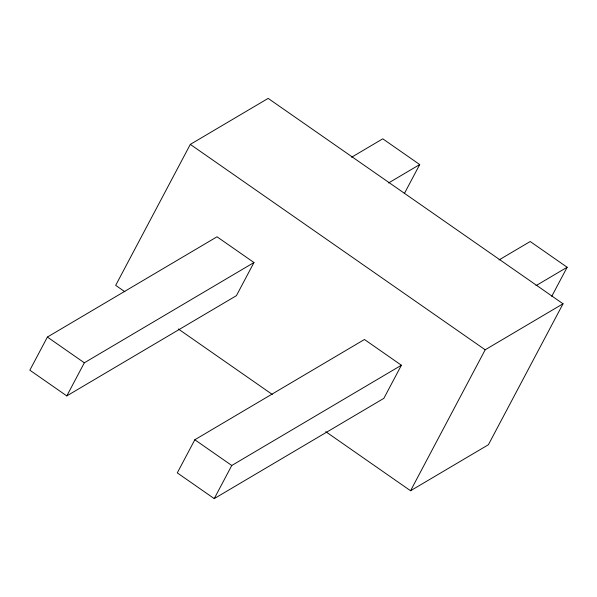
<?xml version="1.0" encoding="UTF-8"?>
<svg xmlns="http://www.w3.org/2000/svg" width="597" height="597" viewBox="0 0 597 597"><rect width="100%" height="100%" fill="white"/><g stroke="black" fill="none" stroke-linecap="round" stroke-linejoin="round"><path stroke-width="0.9" d="M47.387 337.059L29.85 370.185L66.797 395.915L236.419 295.657L253.964 262.531L217.017 236.793L47.387 337.059L84.334 362.797L253.964 262.531M325.761 431.683L410.557 490.749L488.398 444.735L563.031 303.776L268.157 98.386L190.316 144.392L115.684 285.351L124.848 291.739M66.797 395.915L84.334 362.797M194.823 439.758L177.287 472.884L214.233 498.614L383.856 398.348L401.4 365.23L364.446 339.492L194.823 439.758L231.77 465.488L401.4 365.23M214.233 498.614L231.77 465.488M404.311 193.637L419.713 164.556L382.767 138.817L351.596 157.242M410.557 490.749L485.189 349.79L563.031 303.776M551.747 296.336L567.15 267.255L530.203 241.516L499.032 259.941M388.543 182.98L419.713 164.556M535.979 285.672L567.15 267.255M190.316 144.392L485.189 349.79M178.324 328.984L272.284 394.438"/></g></svg>
